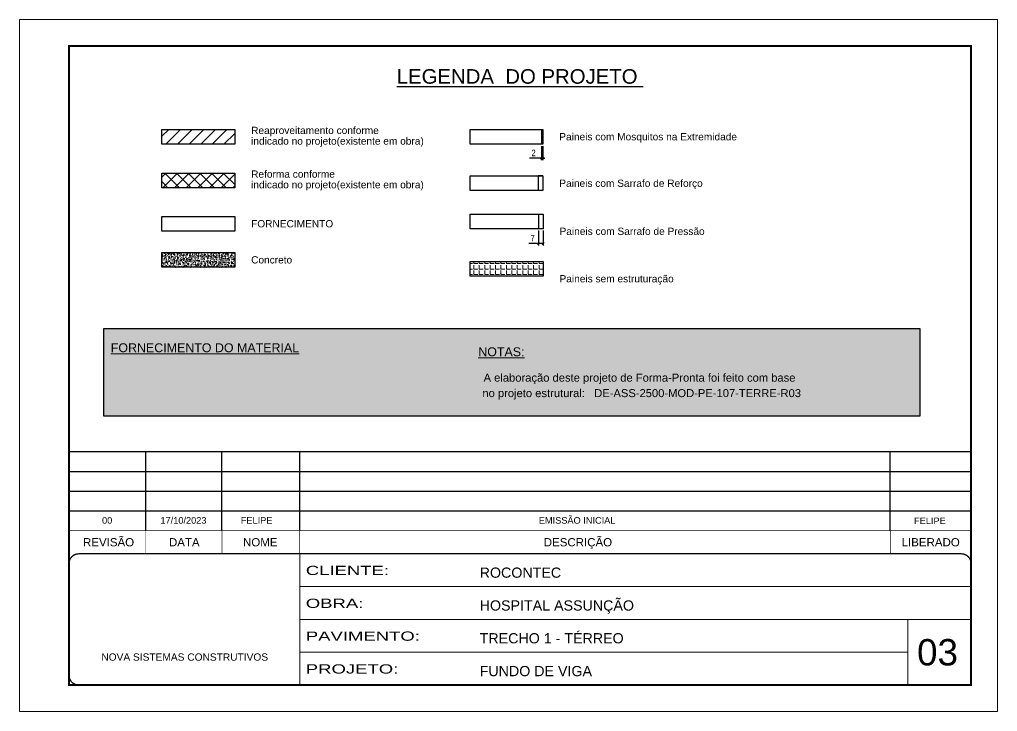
# Model space of a CAD drawing. Extents: x 3171 to 9452, y -2838 to 6252.
# Drawn here: x 6341 to 7826, y 5202 to 6252 of the extents above; entities that cross this region are included whole.
import ezdxf
from ezdxf.enums import TextEntityAlignment as Align

# ---------------------------------------------------------------- set-up
doc = ezdxf.new("R2010")
doc.units = 0
for name, pattern in [('CONTINUO', [0]), ('DASHED', [0.75, 0.5, -0.25]), ('HIDDEN', [0.375, 0.25, -0.125])]:
    doc.linetypes.add(name, pattern=pattern)
for name, color, linetype, lineweight in [('CARIMBO', 255, 'Continuous', 9), ('Folhas', 255, 'Continuous', 9), ('Hachura', 251, 'Continuous', 9), ('REAPROVEITAMENTO', 251, 'Continuous', 9), ('SARRAFO DE PRESSAO', 251, 'DASHED', 9)]:
    doc.layers.add(name, color=color, linetype=linetype, lineweight=lineweight)
for name, color, linetype in [('COTA', 241, 'Continuous'), ('Painéis', 200, 'Continuous'), ('SARR_2.2x7', 40, 'Continuous')]:
    doc.layers.add(name, color=color, linetype=linetype)
doc.layers.add('Demarcação 2', color=7, linetype='Continuous', lineweight=9, true_color=0xe0e0e0)
doc.styles.add('ARIAL', font='arial.ttf')
doc.styles.add('COTA TECNICA', font='techl___.ttf', dxfattribs={"height": 10})
doc.styles.add('Tecnologia', font='')
doc.styles.get('Tecnologia').set_extended_font_data('Forgotten Futurist')
doc.dimstyles.new('PAINEL', dxfattribs={"dimtxt": 10, "dimasz": 3, "dimexe": 3, "dimexo": 3, "dimgap": 3, "dimtad": 1, "dimdec": 1, "dimzin": 12, "dimdsep": 46, "dimtxsty": 'COTA TECNICA', "dimblk1": 'OBLIQUE', "dimblk2": 'OBLIQUE', "dimsah": 1, "dimcen": 0.9, "dimclrd": 4, "dimclre": 4, "dimclrt": 240, "dimadec": 1, "dimazin": 3, "dimtfac": 1, "dimtdec": 1, "dimtmove": 0, "dimatfit": 3, "dimfxl": 1, "dimtolj": 1, "dimtzin": 12, "dimarcsym": 0})

# ---------------------------------------------------------------- blocks, each defined once
blk = doc.blocks.new('9999999999')
at = {"color": 30, "linetype": 'CONTINUO'}
for p, q in [((98564.6, 34230.2), (98564.6, 34429.4)), ((98564.6, 34379.6), (99584, 34379.6)), ((98564.6, 34329.8), (99488, 34329.8)), ((99584, 34329.8), (99488, 34329.8)), ((99488, 34329.8), (99488, 34230.2)), ((98564.6, 34280), (99488, 34280))]:
    blk.add_line(p, q, dxfattribs=at)
at = {"color": 30, "linetype": 'CONTINUO', "const_width": 2}
blk.add_lwpolyline([(99584, 34230.2), (99584, 34414.4, 0.414214), (99569, 34429.4), (98229, 34429.4, 0.414214), (98214, 34414.4), (98214, 34245.2, 0.414214), (98229, 34230.2), (99584, 34230.2)], format="xyb", dxfattribs=at)
at = {"layer": 'Folhas'}
blk.add_lwpolyline([(98139, 34190.2), (99624, 34190.2), (99624, 35240.2), (98139, 35240.2)], close=True, dxfattribs=at)
at = {"layer": 'Folhas', "color": 30, "const_width": 3}
blk.add_lwpolyline([(98214, 34230.2), (99584, 34230.2), (99584, 35200.2), (98214, 35200.2)], close=True, dxfattribs=at)
at = {"color": 7, "linetype": 'Continuous', "ltscale": 5, "style": 'ARIAL'}
for s, height, p in [('ROCONTEC', 15.48, (98837.7, 34393.1)), ('HOSPITAL ASSUNÇÃO', 15.483, (98837.7, 34343.3)), ('TRECHO 1 - TÉRREO', 15.483, (98837.7, 34293.5)), ('NOVA SISTEMAS CONSTRUTIVOS', 11.059, (98263.2, 34267.2)), ('FUNDO DE VIGA', 15.483, (98837.7, 34243.7))]:
    blk.add_text(s, height=height, dxfattribs=at).set_placement(p)
at = {"layer": 'Folhas', "color": 7, "style": 'Tecnologia', "width": 1.5}
for s, p in [('CLIENTE:', (98573.7, 34397.2)), ('OBRA:', (98573.7, 34347.3)), ('PAVIMENTO:', (98573.7, 34297.5)), ('PROJETO:', (98573.7, 34247.7))]:
    blk.add_text(s, height=14, dxfattribs=at).set_placement(p)
blk = doc.blocks.new('_Oblique')
at = {"color": 0, "linetype": 'ByBlock', "lineweight": -2}
blk.add_line((-0.5, -0.5), (0.5, 0.5), dxfattribs=at)
blk = doc.blocks.new('*D85')
at = {"layer": 'COTA', "color": 4, "lineweight": -2, "transparency": 16777216}
for p, q in [((7133.8, 6060.4), (7133.8, 6039)), ((7135.8, 6060.4), (7135.8, 6039)), ((7133.8, 6042), (7115.7, 6042)), ((7135.8, 6042), (7133.8, 6042)), ((7135.8, 6042), (7138.8, 6042))]:
    blk.add_line(p, q, dxfattribs=at)
at = {"layer": 'Defpoints', "color": 0, "transparency": 16777216}
for p in [(7133.8, 6063.4), (7135.8, 6063.4), (7133.8, 6042)]:
    blk.add_point(p, dxfattribs=at)
at = {"layer": 'COTA', "color": 4, "lineweight": -2, "transparency": 16777216, "xscale": 3, "yscale": 3, "zscale": 3}
blk.add_blockref('_Oblique', (7133.8, 6042), dxfattribs=at)
at = {"layer": 'COTA', "color": 4, "lineweight": -2, "transparency": 16777216, "xscale": 3, "yscale": 3, "zscale": 3, "rotation": 180}
blk.add_blockref('_Oblique', (7135.8, 6042), dxfattribs=at)
at = {"layer": 'COTA', "color": 240, "transparency": 16777216, "insert": (7121.8, 6050), "char_height": 10, "attachment_point": 5, "style": 'COTA TECNICA'}
blk.add_mtext('\\A1;2', dxfattribs=at)
blk = doc.blocks.new('*D86')
at = {"layer": 'COTA', "color": 4, "lineweight": -2, "transparency": 16777216}
for p, q in [((7129.2, 5932), (7129.2, 5909.5)), ((7136.2, 5932), (7136.2, 5909.5)), ((7129.2, 5912.5), (7114.5, 5912.5)), ((7136.2, 5912.5), (7129.2, 5912.5))]:
    blk.add_line(p, q, dxfattribs=at)
at = {"layer": 'Defpoints', "color": 0, "transparency": 16777216}
for p in [(7129.2, 5935), (7136.2, 5935), (7129.2, 5912.5)]:
    blk.add_point(p, dxfattribs=at)
at = {"layer": 'COTA', "color": 4, "lineweight": -2, "transparency": 16777216, "xscale": 3, "yscale": 3, "zscale": 3, "rotation": 180}
blk.add_blockref('_Oblique', (7129.2, 5912.5), dxfattribs=at)
at = {"layer": 'COTA', "color": 4, "lineweight": -2, "transparency": 16777216, "xscale": 3, "yscale": 3, "zscale": 3}
blk.add_blockref('_Oblique', (7136.2, 5912.5), dxfattribs=at)
at = {"layer": 'COTA', "color": 240, "transparency": 16777216, "insert": (7120.3, 5920.6), "char_height": 10, "attachment_point": 5, "style": 'COTA TECNICA'}
blk.add_mtext('\\A1;7', dxfattribs=at)

msp = doc.modelspace()

# ---------------------------------------------------------------- hatches: boundary and pattern name
at = {"layer": 'COTA', "linetype": 'Continuous', "ltscale": 200}
h = msp.add_hatch(dxfattribs=at)
h.set_pattern_fill('AR-CONC', color=256, scale=0.9)
h.set_pattern_definition([(50, (-97265.461, -28957.7786), (6.45534164, -0.56476921), [0.675, -7.425]), (355, (-97265.461, -28957.7786), (-1.248762, 6.7697292), [0.54, -5.94]), (100.4514445, (-97264.923, -28957.826), (5.20657962, 6.20495992), [0.57366173, -6.310279]), (46.1842, (-97265.461, -28955.979), (9.605172, -1.4896735), [1.0125, -11.1375]), (96.6356355, (-97264.661, -28956.103), (8.4119575, 8.7670674), [0.8604931, -9.4654238]), (351.184164, (-97265.461, -28955.979), (8.4119575, 8.7670674), [0.81, -8.91]), (21, (-97264.561, -28956.4286), (5.37216347, -3.62357002), [0.675, -7.425]), (326, (-97264.561, -28956.4286), (2.189838, 6.5263504), [0.54, -5.94]), (71.451445, (-97264.1133, -28956.7306), (7.5620014, 2.90278038), [0.5736617, -6.310279]), (37.5, (-97265.461, -28957.7786), (0.1094387, 2.996044684), [0, -5.868, 0, -6.03, 0, -5.9625]), (7.5, (-97265.461, -28957.7786), (2.36762584, 3.54970541), [0, -3.438, 0, -5.733, 0, -2.2725]), (327.5, (-97267.468, -28957.7786), (4.804401926, -0.202993846), [0, -2.25, 0, -7.02, 0, -9.315]), (317.5, (-97268.368, -28957.7786), (5.24867552, 0.90094484), [0, -2.925, 0, -4.662, 0, -6.615])])
h.paths.add_polyline_path([(6667.85, 5876.55), (6667.85, 5898.8), (6557.28, 5898.8), (6557.28, 5876.55)])
at = {"layer": 'Demarcação 2'}
h = msp.add_hatch(color=8, dxfattribs=at)
h.set_gradient(color1=(112, 112, 112), one_color=1, tint=1, name='SPHERICAL')
h.paths.add_polyline_path([(6469.36, 5783.41), (7708.3, 5783.41), (7708.3, 5650.39), (6469.36, 5650.39)])
at = {"layer": 'Hachura'}
h = msp.add_hatch(dxfattribs=at)
h.set_pattern_fill('ANGLE', color=256, scale=30)
h.set_pattern_definition([(0, (-97265.461, -28957.779), (0, 8.25), [6, -2.25]), (90, (-97265.461, -28957.779), (-8.25, 5e-16), [6, -2.25])])
h.paths.add_polyline_path([(7136.19, 5885.19), (7025.62, 5885.19), (7025.62, 5862.94), (7136.19, 5862.94)])
at = {"layer": 'REAPROVEITAMENTO'}
h = msp.add_hatch(dxfattribs=at)
h.set_pattern_fill('ANSI31', color=256, scale=100, style=0)
h.set_pattern_definition([(45, (7607.564, 9264.434), (-8.838835, 8.838835), [])])
h.paths.add_polyline_path([(6557.28, 6085.65), (6557.28, 6063.39), (6667.85, 6063.39), (6667.85, 6085.65)])
h = msp.add_hatch(dxfattribs=at)
h.set_pattern_fill('ANSI37', color=256, scale=100, style=0)
h.set_pattern_definition([(45, (-93298.453, -28753.302), (-8.8388348, 8.8388348), []), (135, (-93298.453, -28753.302), (-8.8388348, -8.8388348), [])])
h.paths.add_polyline_path([(6557.28, 6019.41), (6557.28, 5997.16), (6667.85, 5997.16), (6667.85, 6019.41)])

# ---------------------------------------------------------------- linework, layer by layer
at = {"color": 30}
for p, q in [((6416.19, 5596.57), (7786.19, 5596.57)), ((6532.95, 5476.57), (6532.95, 5596.57)), ((6648.61, 5476.57), (6648.61, 5596.57)), ((6766.77, 5476.57), (6766.77, 5596.57)), ((7663.53, 5476.57), (7663.53, 5596.57)), ((6416.19, 5566.57), (7786.19, 5566.57)), ((6416.19, 5536.57), (7786.19, 5536.57)), ((6416.19, 5506.57), (7786.19, 5506.57))]:
    msp.add_line(p, q, dxfattribs=at)
msp.add_lwpolyline([(6469.36, 5783.41), (7708.3, 5783.41), (7708.3, 5650.39), (6469.36, 5650.39)], close=True, dxfattribs=at)
at = {"color": 30, "const_width": 1}
for points in [[(6416.19, 5476.57), (7786.19, 5476.57)], [(6532.95, 5476.57), (6532.95, 5441.57)], [(6648.61, 5476.57), (6648.61, 5441.57)], [(6766.77, 5476.57), (6766.77, 5441.57)], [(7663.53, 5476.57), (7663.53, 5441.57)]]:
    msp.add_lwpolyline(points, dxfattribs=at)
at = {"layer": 'COTA', "linetype": 'Continuous', "ltscale": 200}
msp.add_lwpolyline([(6557.28, 5898.8), (6667.85, 5898.8), (6667.85, 5876.55), (6557.28, 5876.55)], close=True, dxfattribs=at)
at = {"layer": 'Painéis', "linetype": 'Continuous'}
msp.add_line((7133.82, 6085.65), (7133.82, 6063.39), dxfattribs=at)
for points in [[(6557.28, 6085.65), (6667.85, 6085.65), (6667.85, 6063.39), (6557.28, 6063.39)], [(7025.25, 6085.65), (7135.82, 6085.65), (7135.82, 6063.39), (7025.25, 6063.39)], [(6557.28, 6019.41), (6667.85, 6019.41), (6667.85, 5997.16), (6557.28, 5997.16)], [(7025.25, 6015.05), (7135.82, 6015.05), (7135.82, 5992.79), (7025.25, 5992.79)], [(7025.62, 5957.22), (7136.19, 5957.22), (7136.19, 5934.96), (7025.62, 5934.96)], [(6557.28, 5953.61), (6667.85, 5953.61), (6667.85, 5931.36), (6557.28, 5931.36)], [(7025.62, 5885.19), (7136.19, 5885.19), (7136.19, 5862.94), (7025.62, 5862.94)]]:
    msp.add_lwpolyline(points, close=True, dxfattribs=at)
at = {"layer": 'SARR_2.2x7', "linetype": 'Continuous'}
for p, q in [((7135.82, 6015.05), (7128.82, 6015.05)), ((7135.82, 5992.79), (7128.82, 5992.79))]:
    msp.add_line(p, q, dxfattribs=at)
at = {"layer": 'SARR_2.2x7'}
for p, q in [((7128.82, 6015.05), (7128.82, 5992.79)), ((7135.82, 6015.05), (7135.82, 5992.79))]:
    msp.add_line(p, q, dxfattribs=at)
at = {"layer": 'SARR_2.2x7', "linetype": 'HIDDEN'}
msp.add_line((7129.19, 5957.22), (7129.19, 5934.96), dxfattribs=at)

# ---------------------------------------------------------------- block references
at = {"layer": 'SARRAFO DE PRESSAO', "color": 6, "linetype": 'ByBlock'}
msp.add_blockref('9999999999', (-91797.79, -28987.88), dxfattribs=at)

# ---------------------------------------------------------------- texts
at = {"color": 0, "linetype": 'Continuous', "ltscale": 5, "style": 'ARIAL'}
msp.add_text('%%ULEGENDA  DO PROJETO ', height=22.1184, dxfattribs=at).set_placement((7101.1, 6155), align=Align.CENTER)
at = {"style": 'ARIAL'}
for s, p in [('REVISÃO', (6476.37, 5459.07)), ('DATA', (6591.35, 5459.07)), ('NOME', (6706.7, 5459.07)), ('DESCRIÇÃO', (7189.15, 5459.07)), ('LIBERADO', (7724.83, 5459.07))]:
    msp.add_text(s, height=12.5, dxfattribs=at).set_placement(p, align=Align.MIDDLE_CENTER)
at = {"layer": 'CARIMBO', "style": 'ARIAL'}
for s, p in [('Reaproveitamento conforme ', (6692.85, 6084.1)), ('indicado no projeto(existente em obra)', (6692.85, 6068.01)), ('Paineis com Mosquitos na Extremidade', (7160.82, 6074.52)), ('Reforma conforme ', (6692.85, 6017.86)), ('indicado no projeto(existente em obra)', (6692.85, 6001.77)), ('Paineis com Sarrafo de Reforço', (7160.82, 6003.92)), ('FORNECIMENTO', (6692.85, 5942.48)), ('Paineis com Sarrafo de Pressão', (7161.19, 5931.03)), ('Concreto', (6692.85, 5887.68)), ('Paineis sem estruturação', (7161.19, 5859))]:
    msp.add_text(s, height=11, dxfattribs=at).set_placement(p, align=Align.MIDDLE_LEFT)
at = {"layer": 'CARIMBO', "color": 5, "style": 'ARIAL'}
for s, height, p in [('%%UFORNECIMENTO DO MATERIAL', 13.5, (6479.71, 5747.53)), ('%%UNOTAS:', 13.5, (7037.78, 5741.42)), ('  A elaboração deste projeto de Forma-Pronta foi feito com base', 12.15, (7036.43, 5702.81)), ('  no projeto estrutural:', 12.15, (7034.61, 5679.33))]:
    msp.add_text(s, height=height, dxfattribs=at).set_placement(p)
at = {"layer": 'CARIMBO', "color": 1, "style": 'ARIAL'}
msp.add_text('DE-ASS-2500-MOD-PE-107-TERRE-R03', height=12.15, dxfattribs=at).set_placement((7213.83, 5679.33))
at = {"layer": 'CARIMBO', "style": 'ARIAL'}
for s, p in [('00', (6466.45, 5487.25)), ('17/10/2023', (6555.1, 5487.25)), ('FELIPE', (6677.14, 5487.25)), ('EMISSÃO INICIAL', (7129.69, 5487.25))]:
    msp.add_text(s, height=10, dxfattribs=at).set_placement(p)
at = {"layer": 'CARIMBO', "color": 7, "style": 'ARIAL'}
msp.add_text('03', height=40, dxfattribs=at).set_placement((7704.1, 5272.12))
at = {"layer": 'CARIMBO', "style": 'ARIAL'}
msp.add_attdef('FELIPE', text='', height=10, dxfattribs=at).set_placement((7723.54, 5491.57), align=Align.MIDDLE_CENTER)

# ---------------------------------------------------------------- dimensions: what is measured, and where the dimension line sits
at = {"layer": 'COTA'}
for base, p1, p2, picture, middle in [((7133.82, 6041.98), (7135.82, 6063.39), (7133.82, 6063.39), '*D85', (7121.77, 6049.98)), ((7129.19, 5912.48), (7136.19, 5934.96), (7129.19, 5934.96), '*D86', (7120.32, 5920.55))]:
    dim = msp.add_linear_dim(base=base, p1=p1, p2=p2, dimstyle='PAINEL', dxfattribs=at)
    dim.commit()
    dim.dimension.update_dxf_attribs({"geometry": picture, "text_midpoint": middle})

doc.saveas('drawing.dxf')
